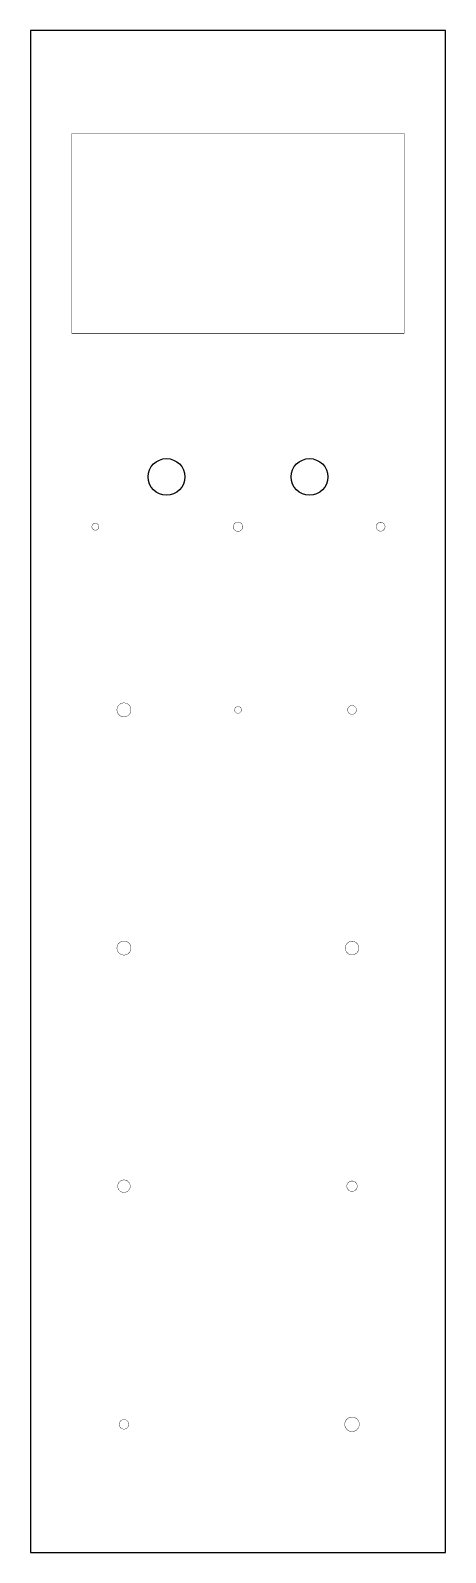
# Model space of a CAD drawing. Extents: x 1 to 29, y 0 to 106.
import ezdxf

# ---------------------------------------------------------------- set-up
doc = ezdxf.new("R2010")
doc.units = 0
doc.layers.add('20', color=253, linetype='CONTINUOUS')
doc.layers.add('21', color=253, linetype='CONTINUOUS')

msp = doc.modelspace()

# ---------------------------------------------------------------- linework, layer by layer
at = {"layer": '20'}
for p, q in [((29.388, 105.527), (0.635, 105.527)), ((0.635, 105.527), (0.635, 0)), ((29.388, 0), (29.388, 105.527)), ((0.635, 0), (29.388, 0))]:
    msp.add_line(p, q, dxfattribs=at)
for centre in [(10.0584, 74.5744), (19.9644, 74.5744)]:
    msp.add_circle(centre, 1.27, dxfattribs=at)
at = {"layer": '21', "const_width": 0.0254}
for points in [[(3.5052, 98.3742), (26.5176, 98.3742)], [(3.5052, 84.5058), (3.5052, 98.3742)], [(26.5176, 98.3742), (26.5176, 84.5058)], [(26.5176, 84.5058), (3.5052, 84.5058)]]:
    msp.add_lwpolyline(points, dxfattribs=at)
at = {"layer": '21'}
for points, const_width in [([(3.5116, 98.3742, 1), (3.4989, 98.3742)], 0.0127), ([(3.5052, 98.3805, 1), (3.5052, 98.3679)], 0.0127), ([(26.524, 98.3742, 1), (26.5113, 98.3742)], 0.0127), ([(26.5176, 98.3679, 1), (26.5176, 98.3805)], 0.0127), ([(3.5052, 84.5122, 1), (3.5052, 84.4995)], 0.0127), ([(3.4989, 84.5058, 1), (3.5116, 84.5058)], 0.0127), ([(26.5113, 84.5058, 1), (26.524, 84.5058)], 0.0127), ([(26.5176, 84.4995, 1), (26.5176, 84.5122)], 0.0127), ([(5.1308, 70.8804, 1), (5.1308, 71.3596, 1), (5.1308, 70.8804)], 0.0254), ([(15.0114, 70.7947, 1), (15.0114, 71.4453, 1), (15.0114, 70.7947)], 0.0254), ([(24.892, 70.8141, 1), (24.892, 71.4259, 1), (24.892, 70.8141)], 0.0254), ([(7.112, 57.9347, 1), (7.112, 58.9053, 1), (7.112, 57.9347)], 0.0254), ([(15.0114, 58.1858, 1), (15.0114, 58.6542, 1), (15.0114, 58.1858)], 0.0254), ([(22.9108, 58.1141, 1), (22.9108, 58.7259, 1), (22.9108, 58.1141)], 0.0254), ([(7.112, 41.4247, 1), (7.112, 42.3953, 1), (7.112, 41.4247)], 0.0254), ([(22.9108, 41.4417, 1), (22.9108, 42.3784, 1), (22.9108, 41.4417)], 0.0254), ([(7.112, 24.9675, 1), (7.112, 25.8325, 1), (7.112, 24.9675)], 0.0254), ([(22.9108, 25.039, 1), (22.9108, 25.761, 1), (22.9108, 25.039)], 0.0254), ([(7.112, 8.5588, 1), (7.112, 9.2212, 1), (7.112, 8.5588)], 0.0254), ([(22.9108, 8.3871, 1), (22.9108, 9.3929, 1), (22.9108, 8.3871)], 0.0254)]:
    msp.add_lwpolyline(points, format="xyb", dxfattribs=dict(at, const_width=const_width))

doc.saveas('drawing.dxf')
